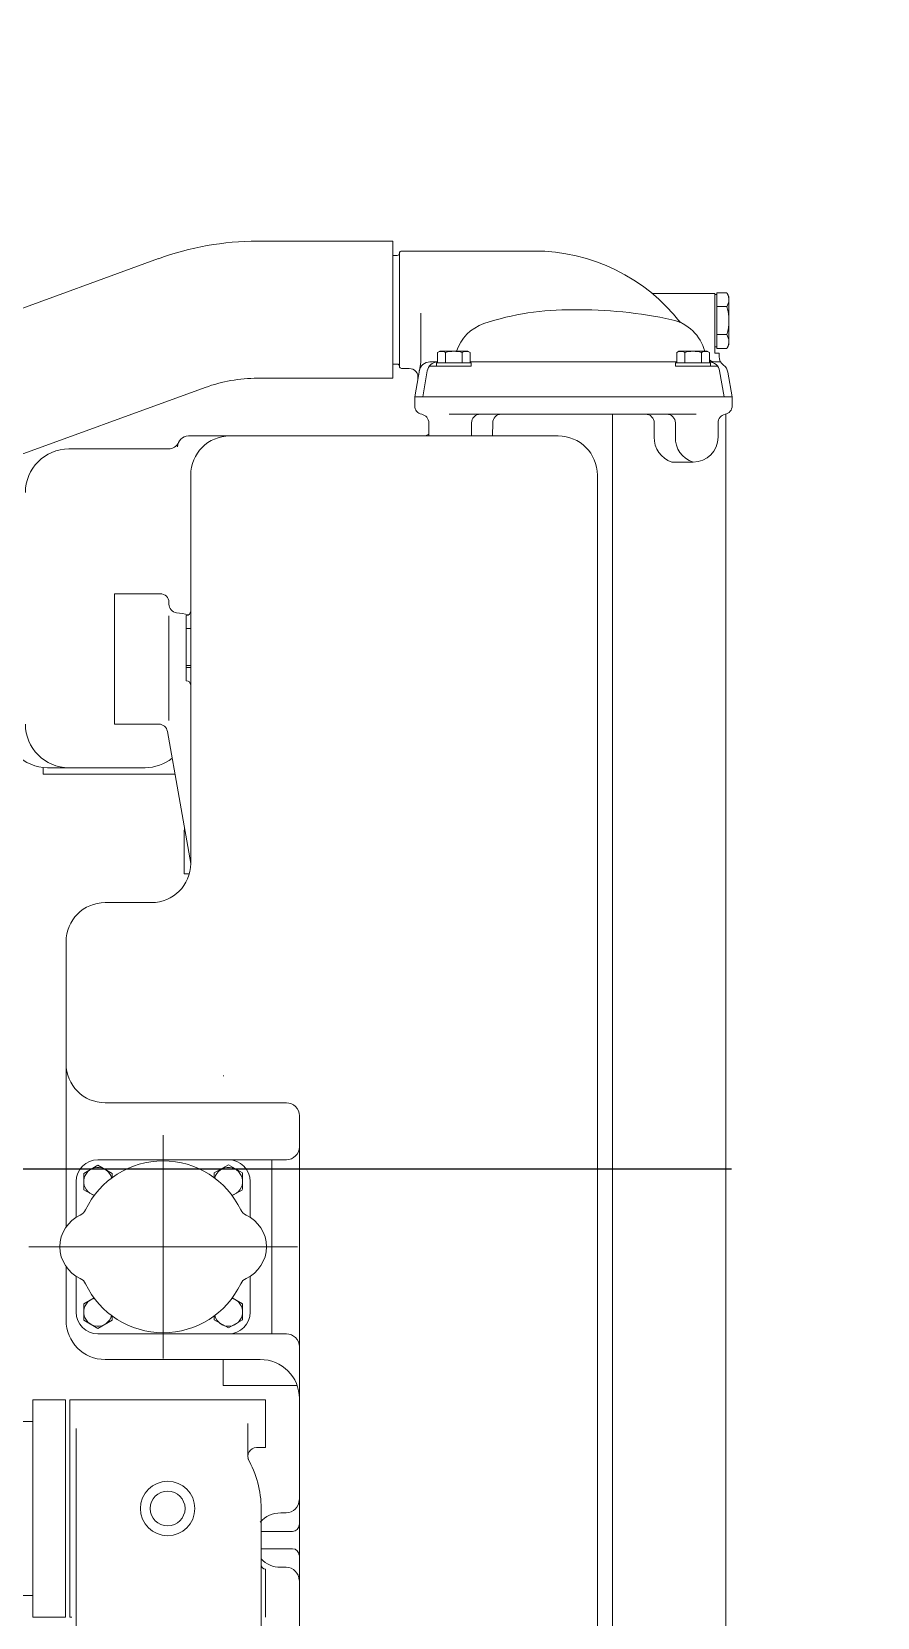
# Model space of a CAD drawing. Header units: millimetres. Extents: x 138823 to 235949, y -69097 to 9810.
# Drawn here: x 157442 to 157958, y -65023 to -64055 of the extents above; entities that cross this region are included whole.
import ezdxf

# ---------------------------------------------------------------- set-up
doc = ezdxf.new("R2010")
doc.units = ezdxf.units.MM
doc.layers.add('0 CASCO', color=7, linetype='Continuous')
doc.layers.add('18 MOTORES E GERADORES', color=14, linetype='Continuous')

msp = doc.modelspace()

# ---------------------------------------------------------------- linework, layer by layer
at = {"layer": '0 CASCO'}
msp.add_open_spline([(146126.82, -63082.43), (146215.2, -63369.66), (146379.47, -63903.54), (146662.98, -64639.71), (146952.93, -65272.76), (147256.1, -65825.61), (147575.41, -66312.18), (147907.4, -66748.12), (148141.96, -67015.25), (148256.81, -67146.05), (148433.31, -67217.62), (148727.39, -67336.86), (149267.37, -67517.24), (149866.81, -67690.32), (150582.08, -67853.22), (151284.25, -67971.53), (151973.43, -68053.78), (152654.36, -68110.1), (153543.21, -68165.07), (155031.62, -68229.81), (156745.07, -68300.69), (158569.82, -68359.4), (160341.66, -68398.49), (162120.51, -68415.91), (165904.25, -68415.58), (169966.48, -68414.49), (175373.8, -68418.02), (179241.25, -68353.49), (182508.18, -68358.73), (184198.21, -68343.7), (185099.59, -68311.19), (185777.92, -68270.41), (186463.78, -68206.91), (187165.87, -68113.71), (187764.5, -68007.52), (188457.23, -67861), (189171.48, -67681.5), (190011.86, -67437.72), (190763.31, -67194.39), (191465.34, -66941.61), (192112.93, -66674.24), (192717.78, -66369.93), (193303.42, -66005.52), (194045.73, -65461.3), (194777.19, -64875.13), (195509.51, -64332.91), (195966.55, -64029.98), (196376.02, -63801.44), (196709.38, -63650.83), (197110.89, -63519.82), (197514.32, -63423.58), (198015.82, -63322.47), (198542.47, -63229.63), (199173.55, -63150.26), (199598.12, -63107.99), (199854.89, -63082.43)], degree=3, knots=[0, 0, 0, 0, 901.347948, 1675.319997, 2364.677603, 2988.840142, 3564.913749, 4109.091785, 4631.178176, 4631.178176, 4631.178176, 5202.378251, 5582.891234, 6338.519578, 7073.266174, 7782.366384, 8473.718568, 9154.846991, 9831.879341, 11145.250803, 13624.165902, 14976.643804, 16622.243106, 18940.880075, 20313.267208, 27973.450232, 31127.646951, 36535.061714, 39576.620039, 40928.546533, 41604.908463, 42282.305172, 42966.969378, 43670.810001, 44406.445425, 44790.246915, 45794.849099, 46614.860763, 47415.011993, 48164.042526, 48852.838016, 49515.641376, 50192.856084, 50919.426916, 52275.645461, 53004.522816, 53652.759672, 53918.536496, 54410.868153, 54747.069908, 55184.163317, 55654.219696, 56281.932144, 56787.842028, 57561.948504, 57561.948504, 57561.948504, 57561.948504], dxfattribs=at)
at = {"layer": '18 MOTORES E GERADORES', "linetype": 'Continuous', "lineweight": 20}
for p, q in [((157580.14, -64183.29), (157662.87, -64183.29)), ((157662.87, -64266.9), (157662.87, -64183.29)), ((157662.87, -64191.91), (157665.53, -64191.91)), ((157666.85, -64190.59), (157666.85, -64259.6)), ((157666.85, -64258.93), (157666.85, -64191.25)), ((157668.18, -64189.26), (157749.13, -64189.26)), ((157273.73, -64283.48), (157519.77, -64193.93)), ((157822.45, -64215.14), (157859.28, -64215.14)), ((157859.28, -64215.14), (157859.28, -64251.63)), ((157859.29, -64215.8), (157860.61, -64215.8)), ((157866.59, -64214.7), (157860.61, -64214.7)), ((157860.61, -64214.7), (157860.61, -64248.75)), ((157867.91, -64216.98), (157866.59, -64214.7)), ((157867.91, -64216.98), (157867.91, -64246.47)), ((157867.91, -64223.21), (157867.91, -64216.98)), ((157679.92, -64256.17), (157679.92, -64227.14)), ((157866.59, -64223.21), (157860.61, -64223.21)), ((157866.59, -64240.24), (157860.61, -64240.24)), ((157866.59, -64240.24), (157860.61, -64240.24)), ((157859.28, -64247.65), (157860.61, -64247.65)), ((157866.59, -64248.75), (157860.61, -64248.75)), ((157867.91, -64246.47), (157866.59, -64248.75)), ((157662.87, -64258.27), (157665.53, -64258.27)), ((157676.14, -64278.18), (157679.82, -64257.33)), ((157708.54, -64259.6), (157685.03, -64259.6)), ((157685.46, -64256.94), (157690.07, -64256.94)), ((157689.41, -64257.47), (157689.41, -64259.6)), ((157689.41, -64257.47), (157710.65, -64257.47)), ((157689.41, -64259.6), (157710.65, -64259.6)), ((157691.4, -64250.44), (157690.07, -64251.21)), ((157690.07, -64257.47), (157690.07, -64251.21)), ((157691.4, -64250.44), (157708.66, -64250.44)), ((157694.97, -64257.47), (157694.97, -64251.16)), ((157705.09, -64257.47), (157705.09, -64251.16)), ((157708.66, -64250.44), (157709.99, -64251.21)), ((157709.99, -64257.47), (157709.99, -64251.21)), ((157709.99, -64256.94), (157836.05, -64256.94)), ((157710.65, -64257.47), (157710.65, -64259.6)), ((157835.4, -64257.47), (157835.4, -64259.6)), ((157835.4, -64257.47), (157856.63, -64257.47)), ((157835.4, -64259.6), (157856.63, -64259.6)), ((157837.38, -64250.44), (157836.05, -64251.21)), ((157836.05, -64257.47), (157836.05, -64251.21)), ((157837.38, -64250.44), (157854.64, -64250.44)), ((157837.5, -64259.6), (157861.02, -64259.6)), ((157840.95, -64257.47), (157840.95, -64251.16)), ((157851.07, -64257.47), (157851.07, -64251.16)), ((157854.64, -64250.44), (157855.98, -64251.21)), ((157855.98, -64257.47), (157855.98, -64251.21)), ((157855.98, -64256.94), (157862.84, -64256.94)), ((157856.63, -64257.47), (157856.63, -64259.6)), ((157859.28, -64251.63), (157861.94, -64251.63)), ((157861.94, -64251.63), (157861.94, -64253.6)), ((157580.14, -64266.9), (157662.87, -64266.9)), ((157668.18, -64260.92), (157672.86, -64260.92)), ((157681.03, -64278.18), (157683.8, -64262.43)), ((157865.02, -64278.18), (157862.24, -64262.43)), ((157869.9, -64278.18), (157867.25, -64263.14)), ((157415.24, -64320.95), (157548.37, -64272.5)), ((157869.9, -64278.18), (157676.14, -64278.18)), ((157676.14, -64278.18), (157676.14, -64283.67)), ((157869.9, -64278.18), (157869.9, -64283.67)), ((157847.94, -64288.79), (157697.21, -64288.79)), ((157796.89, -64288.79), (157796.89, -65071.78)), ((157865.92, -64288.79), (157865.92, -65071.78)), ((157684.77, -64294.1), (157684.77, -64302.06)), ((157710.82, -64302.06), (157710.82, -64294.1)), ((157723.73, -64302.06), (157723.75, -64294.1)), ((157822.3, -64303.39), (157822.3, -64294.1)), ((157835.22, -64302.73), (157835.22, -64294.1)), ((157861.27, -64294.1), (157861.27, -64302.73)), ((157564.67, -64302.06), (157538.12, -64302.06)), ((157563.34, -64302.06), (157603.15, -64302.06)), ((157603.15, -64302.06), (157763.73, -64302.06)), ((157525.96, -64310.02), (157465.13, -64310.02)), ((157846.01, -64317.99), (157833.1, -64317.99)), ((157539.45, -64325.95), (157539.45, -64562.84)), ((157787.62, -64325.95), (157787.62, -65034.62)), ((157493, -64398.28), (157520.87, -64398.28)), ((157493, -64477.9), (157493, -64398.28)), ((157526.18, -64403.59), (157526.18, -64404.65)), ((157526.18, -64411.76), (157526.18, -64475.6)), ((157536.8, -64451.36), (157536.8, -64411.55)), ((157539.45, -64419.51), (157536.8, -64419.51)), ((157539.45, -64442.07), (157536.8, -64442.07)), ((157536.8, -64443.4), (157539.45, -64443.4)), ((157520.02, -64477.9), (157493, -64477.9)), ((157539.45, -64562.84), (157525.25, -64482.29)), ((157449.51, -64508.42), (157449.51, -64504.31)), ((157449.51, -64508.42), (157529.86, -64508.42)), ((157452.15, -64504.44), (157511.58, -64504.44)), ((157535.47, -64569.22), (157535.47, -64542.67)), ((157535.47, -64569.22), (157538.35, -64569.22)), ((157487.29, -64586.73), (157515.56, -64586.73)), ((157463.41, -64784.59), (157463.41, -64610.62)), ((157559.36, -64692.39), (157559.69, -64692.39)), ((157487.29, -64708.82), (157597.84, -64708.82)), ((157605.81, -64716.78), (157605.81, -65034.62)), ((157522.66, -64728.53), (157522.66, -64864.83)), ((157482.85, -64743.6), (157597.84, -64743.6)), ((157562.48, -64743.6), (157482.85, -64743.6)), ((157589.02, -64743.6), (157589.02, -64849.76)), ((157474.22, -64751.89), (157482.85, -64746.91)), ((157474.22, -64761.85), (157474.22, -64751.89)), ((157482.85, -64746.91), (157491.48, -64751.89)), ((157491.48, -64751.89), (157491.48, -64754.55)), ((157553.85, -64751.62), (157562.48, -64746.64)), ((157553.85, -64754.28), (157553.85, -64751.62)), ((157562.48, -64746.64), (157571.1, -64751.62)), ((157571.1, -64751.62), (157571.1, -64761.58)), ((157469.58, -64756.87), (157469.58, -64778.69)), ((157469.58, -64756.87), (157469.58, -64778.69)), ((157480.53, -64765.49), (157474.22, -64761.85)), ((157571.1, -64761.85), (157564.79, -64765.49)), ((157575.75, -64778.69), (157575.75, -64756.87)), ((157604.61, -64796.68), (157440.71, -64796.68)), ((157463.41, -64841.53), (157463.41, -64808.77)), ((157469.58, -64814.67), (157469.58, -64836.49)), ((157469.58, -64814.67), (157469.58, -64836.49)), ((157575.75, -64814.67), (157575.75, -64836.49)), ((157474.22, -64831.51), (157480.53, -64827.87)), ((157564.79, -64827.87), (157571.1, -64831.51)), ((157474.22, -64841.47), (157474.22, -64831.51)), ((157491.48, -64838.81), (157491.48, -64841.47)), ((157553.85, -64841.2), (157553.85, -64838.54)), ((157571.1, -64831.51), (157571.1, -64841.47)), ((157482.85, -64846.45), (157474.22, -64841.47)), ((157491.48, -64841.47), (157482.85, -64846.45)), ((157482.85, -64849.76), (157597.84, -64849.76)), ((157482.85, -64849.76), (157562.48, -64849.76)), ((157562.48, -64846.18), (157553.85, -64841.2)), ((157571.1, -64841.2), (157562.48, -64846.18)), ((157487.29, -64865.42), (157581.92, -64865.42)), ((157559.36, -64881.34), (157559.36, -64865.42)), ((157559.36, -64881.34), (157604.44, -64881.34)), ((157443.11, -64889.97), (157443.11, -65022.68)), ((157443.11, -64889.97), (157463.01, -64889.97)), ((157463.01, -64889.97), (157463.01, -65022.68)), ((157465.67, -64889.97), (157465.67, -65022.68)), ((157465.67, -64889.97), (157585.11, -64889.97)), ((157585.11, -64889.97), (157585.11, -64919.17)), ((156308.43, -64903.24), (157443.11, -64903.24)), ((157469.65, -64907.43), (157469.65, -65068.32)), ((157574.31, -64924.48), (157574.31, -64904.57)), ((157579.62, -64919.17), (157585.11, -64919.17)), ((157582.45, -65158.05), (157582.45, -64956.33)), ((157594.37, -64958.98), (157597.68, -64958.98)), ((157601.67, -64970.26), (157582.45, -64970.26)), ((157601.67, -64980.88), (157582.45, -64980.88)), ((157585.11, -64993.24), (157585.11, -65022.68)), ((157594.37, -64992.16), (157597.68, -64992.16)), ((156395.3, -65009.41), (157443.11, -65009.41)), ((157443.11, -65022.68), (157463.01, -65022.68)), ((157465.67, -65022.68), (157467, -65022.68))]:
    msp.add_line(p, q, dxfattribs=at)
at = {"layer": '18 MOTORES E GERADORES'}
msp.add_line((157426.3, -64749.08, -2937.86), (157869.44, -64749.08, -2991.67), dxfattribs=at)
at = {"layer": '18 MOTORES E GERADORES', "linetype": 'Continuous', "lineweight": 20}
for radius in [16.59, 10.62]:
    msp.add_circle((157525.39, -64956.32), radius, dxfattribs=at)
for centre, radius, start, end in [((157580.14, -64359.79), 176.5, 90, 110), ((157665.53, -64190.59), 1.33, 270, 0), ((157668.18, -64190.59), 1.33, 90, 180), ((157749.13, -64302.06), 112.8, 37.81457, 90), ((157822.45, -64211.16), 3.98, 231.11514, 270), ((157860.45, -64218.98), 7.46, 325.43153, 30.2365), ((157770.27, -64387.89), 162.82, 89.06155, 108.59441), ((157776.34, -64490.49), 265.42, 77.64905, 90.73404), ((157839.74, -64231.73), 28.17, 342.41205, 17.58795), ((157726.92, -64258.69), 26.54, 108.82173, 161.88393), ((157827.43, -64257.14), 26.54, 14.62538, 77.64905), ((157842.51, -64227.59), 6.64, 218.57614, 242.97311), ((157860.45, -64244.47), 7.46, 329.7635, 34.56847), ((157665.53, -64259.6), 1.33, 0, 90), ((157668.18, -64259.6), 1.33, 180, 270), ((157685.46, -64263.58), 6.64, 90, 170), ((157673.29, -64256.17), 6.64, 350, 0), ((157690.34, -64263.58), 6.64, 92.32683, 170), ((157692.56, -64254.97), 4.51, 57.63188, 123.53589), ((157700.03, -64268.55), 18.11, 73.78416, 106.21584), ((157707.5, -64254.97), 4.51, 56.46411, 122.36812), ((157838.54, -64254.97), 4.51, 57.63188, 123.53589), ((157846.01, -64268.55), 18.11, 73.78416, 106.21584), ((157853.49, -64254.97), 4.51, 56.46411, 122.36812), ((157859.9, -64250.31), 6.64, 233.75341, 270), ((157855.71, -64263.58), 6.64, 10, 87.67317), ((157868.57, -64253.6), 6.64, 180, 233.68529), ((157860.71, -64264.29), 6.64, 10, 53.68529), ((157580.14, -64359.79), 92.9, 90, 110), ((157672.86, -64266.23), 5.31, 350, 90), ((157681.45, -64283.67), 5.31, 180, 259.19308), ((157679.46, -64294.1), 5.31, 0, 79.19308), ((157716.13, -64294.1), 5.31, 90, 180), ((157729.05, -64294.1), 5.31, 90, 180), ((157816.99, -64294.1), 5.31, 0, 90), ((157829.91, -64294.1), 5.31, 0, 90), ((157866.58, -64294.1), 5.31, 100.80692, 180), ((157864.59, -64283.67), 5.31, 280.80692, 0), ((157525.96, -64303.39), 6.64, 270, 336.42182), ((157538.12, -64308.7), 6.64, 90, 180), ((157563.34, -64325.95), 23.89, 90, 180), ((157681.45, -64296.76), 5.31, 270, 308.68219), ((157763.73, -64325.95), 23.89, 0, 90), ((157837.56, -64303.39), 15.26, 177.50315, 253.02563), ((157850.47, -64303.39), 15.26, 177.50315, 253.02563), ((157846.01, -64302.73), 15.26, 270, 0), ((157465.13, -64336.56), 26.54, 90, 180), ((157520.87, -64403.59), 5.31, 0, 90), ((157531.49, -64404.65), 5.31, 180, 263.33335), ((157536.8, -64408.9), 2.65, 270, 0), ((157536.8, -64454.02), 2.65, 0, 90), ((157452.15, -64477.9), 26.54, 180, 270), ((157465.13, -64477.9), 26.54, 180, 270), ((157520.02, -64483.21), 5.31, 10, 90), ((157511.6, -64477.9), 26.54, 270, 308.54053), ((157533.22, -64541.68), 2.46, 336.10262, 8.05512), ((157515.56, -64562.84), 23.89, 270, 0), ((157538.35, -64571.87), 2.65, 84.93544, 90), ((157487.29, -64610.62), 23.89, 90, 180), ((157487.29, -64684.93), 23.89, 180, 270), ((157597.84, -64716.78), 7.96, 0, 90), ((157597.84, -64716.78), 7.96, 0, 90), ((157482.85, -64756.87), 13.27, 90, 180), ((157482.85, -64756.87), 13.27, 90, 180), ((157562.48, -64756.87), 13.27, 0, 90), ((157597.84, -64735.63), 7.96, 270, 0), ((157482.85, -64756.87), 8.63, 14.25003, 255.74997), ((157522.66, -64796.68), 52.42, 25.44763, 154.55237), ((157562.48, -64756.87), 8.63, 284.25003, 165.74997), ((157480.86, -64796.68), 21.23, 114.42201, 245.57799), ((157469.34, -64771.31), 6.64, 294.42201, 334.55237), ((157575.99, -64771.31), 6.64, 205.44763, 245.57799), ((157564.47, -64796.68), 21.23, 294.42201, 65.57799), ((157469.34, -64822.06), 6.64, 25.44763, 65.57799), ((157522.66, -64796.68), 52.42, 205.44763, 334.55237), ((157575.99, -64822.06), 6.64, 114.42201, 154.55237), ((157482.85, -64836.49), 8.63, 104.25003, 345.74997), ((157562.48, -64836.49), 8.63, 194.25003, 75.74997), ((157482.85, -64836.49), 13.27, 180, 270), ((157482.85, -64836.49), 13.27, 180, 270), ((157562.48, -64836.49), 13.27, 270, 0), ((157487.29, -64841.53), 23.89, 180, 270), ((157597.84, -64857.73), 7.96, 0, 90), ((157581.92, -64889.31), 23.89, 0, 90), ((157579.62, -64924.48), 5.31, 90, 208.6854), ((157521.41, -64956.33), 61.05, 0, 29.93453), ((157597.68, -64951.02), 7.96, 270, 0), ((157594.37, -64975.57), 16.59, 90, 138.80612), ((157601.67, -64966.28), 3.98, 270, 0), ((157601.67, -64984.86), 3.98, 0, 90), ((157594.37, -64975.57), 16.59, 224.09651, 270), ((157585.11, -64990.59), 2.65, 180, 270), ((157597.68, -65000.12), 7.96, 0, 90)]:
    msp.add_arc(centre, radius, start, end, dxfattribs=at)
at = {"layer": '18 MOTORES E GERADORES', "linetype": 'Continuous', "lineweight": 20, "extrusion": (0, 0, -1)}
msp.add_ellipse((157526.18, -64473.52), major_axis=(-26.47, 58.84), ratio=0.951543, start_param=0.517563, end_param=0.635308, dxfattribs=at)

doc.saveas('drawing.dxf')
